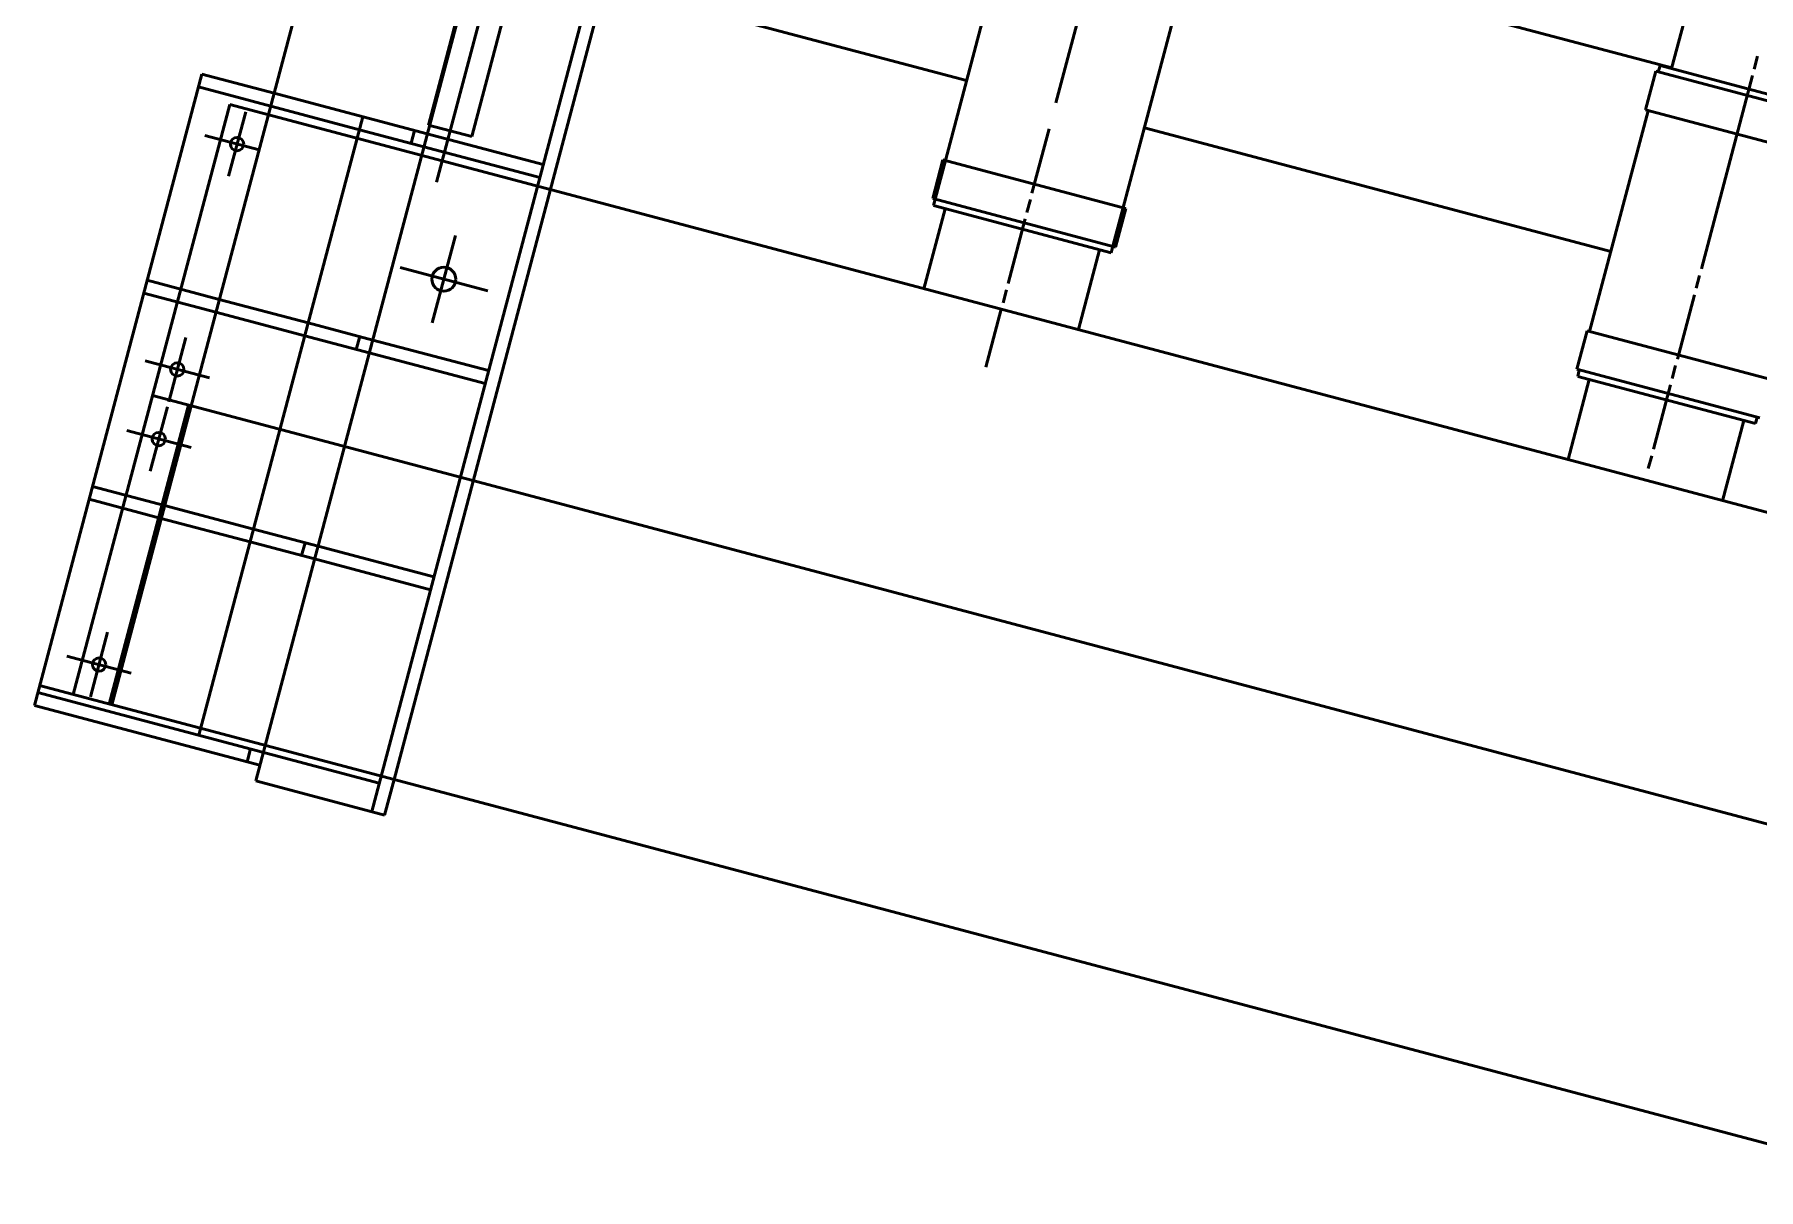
# Model space of a CAD drawing. Header units: centimetres. Extents: x 139057 to 200038, y 34824 to 80516.
# Drawn here: x 170161.8 to 170291.2, y 61154.7 to 61241.3 of the extents above; entities that cross this region are included whole.
import ezdxf

# ---------------------------------------------------------------- set-up
doc = ezdxf.new("R2010")
doc.units = ezdxf.units.CM
doc.header["$LTSCALE"] = 100
doc.layers.get('0').update_dxf_attribs({"lineweight": 0})
doc.layers.add('440_ALTRI_ELEMENTI_001-AM_0', color=31, linetype='Continuous', lineweight=50)

# ---------------------------------------------------------------- blocks, each defined once
blk = doc.blocks.new('A$C12667F03')
for p, q in [((-296.48, -861.39), (-409.26, -1286.69)), ((-392.06, -1192.92), (-404.4, -1239.46)), ((-394.87, -1197.28), (-417.26, -1281.73)), ((-384.64, -1197.71), (-407.59, -1284.29)), ((-395.25, -1198.38), (-405.01, -1235.18)), ((-407.9, -1200), (-416.59, -1232.79)), ((-391.99, -1199.24), (-401.75, -1236.05)), ((-354.08, -1219.02), (-357.92, -1233.52)), ((-361.82, -1221.29), (-366.21, -1237.85)), ((-398.27, -1222.93), (-364.62, -1231.85)), ((-339.74, -1223.47), (-311.71, -1230.9)), ((-348.48, -1224.83), (-352.87, -1241.38)), ((-310.61, -1226.76), (-311.72, -1230.95)), ((-305.27, -1230.02), (-305.52, -1230.99)), ((-422.01, -1231.36), (-434.57, -1278.72)), ((-422.01, -1231.36), (-416.59, -1232.79)), ((-312.91, -1231.15), (-313.68, -1234.05)), ((-312.91, -1231.15), (-299.19, -1234.79)), ((-312.59, -1230.72), (-312.72, -1231.21)), ((-312.59, -1230.72), (-299.25, -1234.26)), ((-312.59, -1230.72), (-299.25, -1234.26)), ((-305.65, -1231.47), (-309.49, -1245.97)), ((-416.59, -1232.79), (-428.76, -1278.68)), ((-422.26, -1232.32), (-410.18, -1235.53)), ((-416.59, -1232.79), (-405.09, -1235.84)), ((-419.92, -1233.64), (-431.66, -1277.91)), ((-419.92, -1233.64), (-255.8, -1277.16)), ((-313.49, -1234.11), (-317.88, -1250.66)), ((-313.68, -1234.05), (-299.95, -1237.69)), ((-409.92, -1234.56), (-422.23, -1280.96)), ((-418.72, -1234.19), (-420.01, -1239.03)), ((-405.01, -1235.18), (-401.75, -1236.05)), ((-316.29, -1244.67), (-351.28, -1235.39)), ((-417.72, -1237.04), (-421.78, -1235.97)), ((-410.18, -1235.53), (-405.35, -1236.81)), ((-406.06, -1235.59), (-406.31, -1236.55)), ((-405.09, -1235.84), (-396.39, -1238.15)), ((-358.43, -1235.46), (-359.72, -1240.29)), ((-405.35, -1236.81), (-396.65, -1239.12)), ((-367.17, -1240.7), (-366.4, -1237.8)), ((-366.21, -1237.85), (-366.98, -1240.75)), ((-352.67, -1241.44), (-366.4, -1237.8)), ((-367.83, -1247.48), (-366.23, -1241.46)), ((-353.44, -1244.34), (-367.17, -1240.7)), ((-366.98, -1240.75), (-367.1, -1241.23)), ((-367.1, -1241.23), (-353.77, -1244.77)), ((-359.84, -1240.77), (-360.1, -1241.74)), ((-352.87, -1241.38), (-353.64, -1244.28)), ((-353.44, -1244.34), (-352.67, -1241.44)), ((-360.23, -1242.22), (-361.51, -1247.06)), ((-404.72, -1250.03), (-402.97, -1243.46)), ((-353.64, -1244.28), (-353.77, -1244.77)), ((-356.22, -1250.53), (-354.64, -1244.54)), ((-426.11, -1246.82), (-420.7, -1248.26)), ((-400.56, -1247.62), (-407.13, -1245.87)), ((-309.62, -1246.46), (-309.88, -1247.42)), ((-426.36, -1247.79), (-420.95, -1249.22)), ((-420.7, -1248.26), (-414.03, -1250.03)), ((-361.64, -1247.54), (-361.89, -1248.51)), ((-310.01, -1247.91), (-311.29, -1252.74)), ((-420.95, -1249.22), (-414.28, -1250.99)), ((-362.02, -1248.99), (-363.18, -1253.34)), ((-414.03, -1250.03), (-409.19, -1251.31)), ((-318.84, -1253.51), (-318.07, -1250.61)), ((-318.07, -1250.61), (-304.35, -1254.25)), ((-423.21, -1251.11), (-424.49, -1255.94)), ((-414.28, -1250.99), (-409.45, -1252.27)), ((-410.16, -1251.05), (-410.42, -1252.02)), ((-409.19, -1251.31), (-400.49, -1253.61)), ((-421.43, -1254.16), (-426.27, -1252.88)), ((-409.45, -1252.27), (-400.75, -1254.58)), ((-318.84, -1253.51), (-305.11, -1257.15)), ((-311.42, -1253.22), (-311.67, -1254.19)), ((-319.49, -1260.27), (-317.9, -1254.28)), ((-318.65, -1253.56), (-318.77, -1254.05)), ((-318.77, -1254.05), (-305.44, -1257.58)), ((-311.8, -1254.67), (-313.08, -1259.5)), ((-425.72, -1255.48), (-261.59, -1299.01)), ((-423.01, -1256.2), (-428.96, -1278.63)), ((-424.59, -1256.33), (-425.88, -1261.16)), ((-307.9, -1263.37), (-306.31, -1257.35)), ((-305.31, -1257.1), (-305.44, -1257.58)), ((-422.82, -1259.38), (-427.65, -1258.1)), ((-313.21, -1259.99), (-313.47, -1260.95)), ((-430.21, -1262.29), (-424.8, -1263.72)), ((-430.47, -1263.25), (-425.05, -1264.69)), ((-424.8, -1263.72), (-418.13, -1265.49)), ((-425.05, -1264.69), (-418.38, -1266.46)), ((-418.38, -1266.46), (-413.55, -1267.74)), ((-418.13, -1265.49), (-413.29, -1266.77)), ((-414.26, -1266.52), (-414.52, -1267.48)), ((-413.55, -1267.74), (-404.85, -1270.05)), ((-413.29, -1266.77), (-404.59, -1269.08)), ((-429.08, -1273.24), (-430.36, -1278.08)), ((-427.3, -1276.3), (-432.14, -1275.02)), ((-434.31, -1277.75), (-408.7, -1284.55)), ((-407.59, -1284.29), (-434.18, -1277.24)), ((-434.57, -1278.72), (-417.65, -1283.2)), ((-418.36, -1281.98), (-418.62, -1282.95)), ((-417.26, -1281.73), (-417.96, -1284.38)), ((-417.96, -1284.38), (-408.3, -1286.95)), ((-407.59, -1284.29), (-408.3, -1286.95)), ((-407.59, -1284.29), (-291.6, -1315.05))]:
    blk.add_line(p, q)
for centre, radius in [((-419.37, -1236.61), 0.5), ((-403.85, -1246.75), 0.9), ((-423.85, -1253.52), 0.5), ((-425.24, -1258.74), 0.5), ((-429.72, -1275.66), 0.5)]:
    blk.add_circle(centre, radius)

msp = doc.modelspace()

# ---------------------------------------------------------------- block references
at = {"layer": '440_ALTRI_ELEMENTI_001-AM_0'}
msp.add_blockref('A$C12667F03', (170596.41, 62469.72, 0), dxfattribs=at)

doc.saveas('drawing.dxf')
